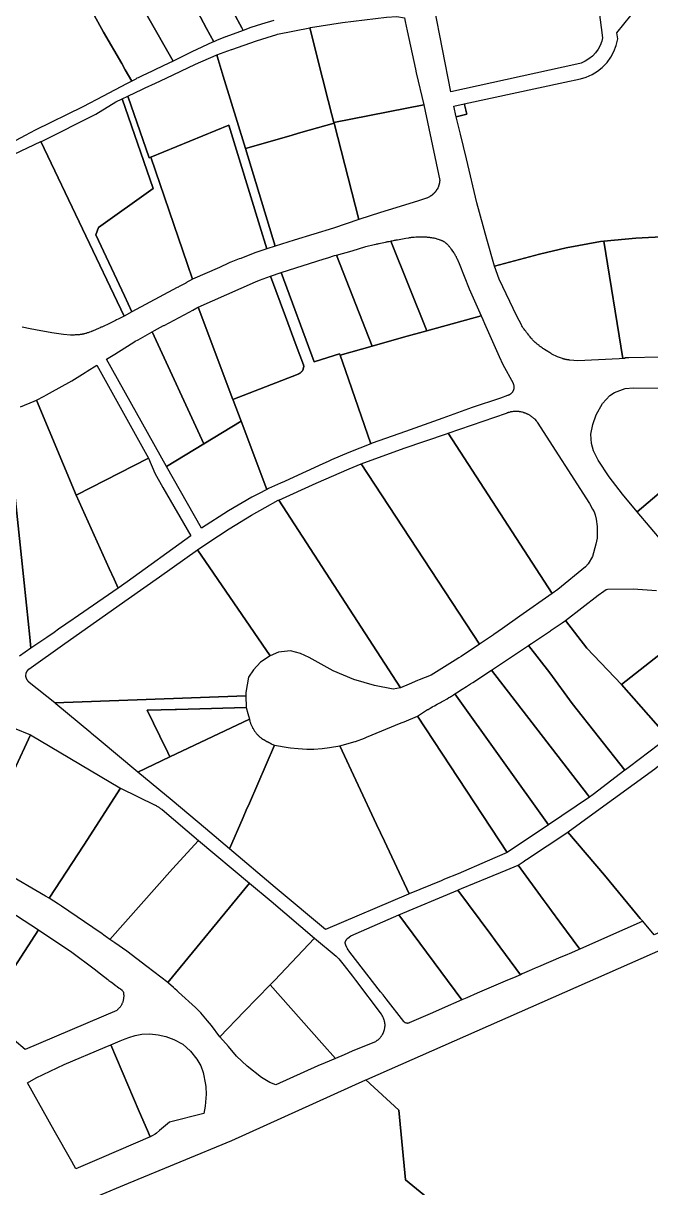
# Model space of a CAD drawing. Header units: metres. Extents: x 3 to 1005126, y 39 to 4383651.
# Drawn here: x 476909.2 to 477119.8, y 4369776 to 4370167.1 of the extents above; entities that cross this region are included whole.
import ezdxf

# ---------------------------------------------------------------- set-up
doc = ezdxf.new("R2010")
doc.units = ezdxf.units.M
doc.header["$MEASUREMENT"] = 0
doc.layers.add('TM_Llucmajor', color=7, linetype='Continuous')

msp = doc.modelspace()

# ---------------------------------------------------------------- linework, layer by layer
at = {"layer": 'TM_Llucmajor', "linetype": 'Continuous', "flags": 128}
for points in [[(477052.72, 4370144.14), (477047.09, 4370172.74), (477044.99, 4370190.88), (477044.85, 4370192.82), (477044.57, 4370200.69), (477096.39, 4370218.89), (477100.88, 4370183.95), (477103.65, 4370162.22), (477103.38, 4370161.12), (477102.86, 4370159.72), (477102.15, 4370158.4), (477101.28, 4370157.19), (477100.33, 4370156.18), (477100.25, 4370156.1), (477099.09, 4370155.16), (477097.81, 4370154.39), (477096.44, 4370153.8), (477095, 4370153.39), (477052.72, 4370144.14)], [(476955.69, 4370194.47), (476948.53, 4370208.77), (476951.91, 4370211.74), (476953.05, 4370212.75), (476955.28, 4370214.77), (476955.51, 4370214.93), (476965.24, 4370197.58), (476965.64, 4370196.84), (476968.52, 4370191.51), (476982.51, 4370165.63), (476983.02, 4370164.69), (476977.18, 4370162.65), (476977.08, 4370162.61), (476974.07, 4370161.37), (476973.1, 4370160.97), (476970.69, 4370165.38), (476966.6, 4370172.97), (476962.55, 4370180.84), (476956.92, 4370192.12), (476956.45, 4370193.06), (476955.69, 4370194.47)], [(476959.45, 4370154.38), (476934.53, 4370198.33), (476940.36, 4370202.44), (476948.05, 4370208.34), (476948.53, 4370208.77), (476955.69, 4370194.47), (476956.45, 4370193.06), (476956.92, 4370192.12), (476962.55, 4370180.84), (476966.6, 4370172.97), (476970.69, 4370165.38), (476973.1, 4370160.97), (476972.63, 4370160.78), (476965.75, 4370157.57), (476959.45, 4370154.38)], [(476945.63, 4370147.74), (476943.4, 4370151.56), (476942.22, 4370153.59), (476936.09, 4370164.11), (476928.61, 4370177.97), (476922.02, 4370189.24), (476924.91, 4370191.18), (476929.43, 4370194.3), (476934.53, 4370198.33), (476959.45, 4370154.38), (476956.13, 4370152.82), (476953.15, 4370151.42), (476950.06, 4370149.97), (476949.74, 4370149.82), (476947.69, 4370148.84), (476947.31, 4370148.66), (476946.89, 4370148.4), (476945.63, 4370147.74)], [(477009.64, 4370148.77), (477005.34, 4370165.65), (477005.6, 4370165.7), (477016.28, 4370167.38), (477031.1, 4370169.2), (477034.52, 4370169.39), (477037.15, 4370168.93), (477037.39, 4370167.78), (477038.06, 4370164.61), (477040.79, 4370151.74), (477041.06, 4370150.47), (477043.6, 4370139.77), (477013.44, 4370133.86), (477012.78, 4370136.44), (477011.56, 4370141.24), (477009.64, 4370148.77)], [(476983.73, 4370125.06), (476976.32, 4370149.36), (476974.61, 4370154.97), (476974.14, 4370156.52), (476977.86, 4370157.89), (476979.03, 4370158.32), (476979.18, 4370158.37), (476987.46, 4370161.27), (476991.03, 4370162.38), (476994.28, 4370163.38), (476994.47, 4370163.44), (477005.34, 4370165.65), (477009.64, 4370148.77), (477011.56, 4370141.24), (477012.78, 4370136.44), (477013.44, 4370133.86), (477013.5, 4370133.63), (477002.34, 4370130.42), (476998.36, 4370129.27), (476983.73, 4370125.06)], [(476951.98, 4370122.16), (476951.39, 4370121.93), (476944.25, 4370142.65), (476949.23, 4370145.02), (476950.11, 4370145.43), (476953.58, 4370147.04), (476957.09, 4370148.67), (476966.94, 4370153.37), (476973.95, 4370156.45), (476974.14, 4370156.52), (476974.61, 4370154.97), (476976.32, 4370149.36), (476983.73, 4370125.06), (476993.73, 4370092.31), (476990.9, 4370091.42), (476988.55, 4370099.04), (476978.2, 4370132.94), (476951.98, 4370122.16)], [(476942.98, 4370068.81), (476915.09, 4370127.41), (476915.45, 4370127.58), (476933.46, 4370136.68), (476940.23, 4370140.73), (476942.33, 4370141.73), (476952.75, 4370111.63), (476934.36, 4370098.58), (476933.5, 4370096.06), (476943.09, 4370075.62), (476945.62, 4370070.22), (476942.98, 4370068.81)], [(476945.62, 4370070.22), (476943.09, 4370075.62), (476933.5, 4370096.06), (476934.36, 4370098.58), (476952.75, 4370111.63), (476942.33, 4370141.73), (476944.25, 4370142.65), (476951.39, 4370121.93), (476951.98, 4370122.16), (476964.3, 4370086.18), (476966.02, 4370081.17), (476963.74, 4370079.95), (476963.77, 4370079.87), (476963.27, 4370079.69), (476961.32, 4370078.65), (476961.35, 4370078.57), (476960.86, 4370078.4), (476945.62, 4370070.22)], [(477013.5, 4370133.63), (477013.44, 4370133.86), (477043.6, 4370139.77), (477048.97, 4370114.32), (477048.94, 4370113.99), (477048.93, 4370113.87), (477048.92, 4370113.76), (477048.9, 4370113.65), (477048.88, 4370113.53), (477048.86, 4370113.42), (477048.83, 4370113.3), (477048.81, 4370113.19), (477048.78, 4370113.07), (477048.75, 4370112.96), (477048.72, 4370112.84), (477048.64, 4370112.62), (477048.6, 4370112.5), (477048.56, 4370112.39), (477048.52, 4370112.27), (477048.42, 4370112.05), (477048.37, 4370111.93), (477048.32, 4370111.82), (477048.08, 4370111.38), (477048.01, 4370111.27), (477047.94, 4370111.17), (477047.87, 4370111.06), (477047.8, 4370110.96), (477047.73, 4370110.85), (477047.65, 4370110.75), (477047.58, 4370110.65), (477047.5, 4370110.55), (477047.41, 4370110.45), (477047.33, 4370110.35), (477047.25, 4370110.26), (477047.16, 4370110.16), (477047.07, 4370110.07), (477046.89, 4370109.89), (477046.79, 4370109.8), (477046.7, 4370109.72), (477046.6, 4370109.63), (477046.5, 4370109.55), (477046.41, 4370109.47), (477046.31, 4370109.39), (477046.2, 4370109.32), (477046.1, 4370109.24), (477046, 4370109.17), (477045.89, 4370109.1), (477045.79, 4370109.03), (477045.68, 4370108.97), (477045.58, 4370108.9), (477045.14, 4370108.66), (477044.59, 4370108.41), (477044.48, 4370108.37), (477041.46, 4370107.43), (477031.64, 4370104.36), (477029.07, 4370103.56), (477021.8, 4370101.29), (477013.5, 4370133.63)], [(477054.53, 4370135.72), (477053.67, 4370139.28), (477057.22, 4370140.13), (477058.08, 4370136.57), (477054.53, 4370135.72)], [(476966.02, 4370081.17), (476964.3, 4370086.18), (476951.98, 4370122.16), (476978.2, 4370132.94), (476988.55, 4370099.04), (476990.9, 4370091.42), (476986.92, 4370090.07), (476982.22, 4370088.2), (476981.68, 4370087.99), (476978.84, 4370086.88), (476978.51, 4370086.75), (476978.07, 4370086.55), (476975.02, 4370085.15), (476966.02, 4370081.17)], [(476993.73, 4370092.31), (476983.73, 4370125.06), (476998.36, 4370129.27), (477002.34, 4370130.42), (477013.5, 4370133.63), (477021.8, 4370101.29), (477013.26, 4370098.39), (477000.12, 4370094.31), (476993.73, 4370092.31)], [(477026.31, 4370058.69), (477014.28, 4370089.29), (477019.53, 4370090.77), (477024.16, 4370092.13), (477026.97, 4370092.81), (477027.1, 4370092.84), (477027.66, 4370092.98), (477027.85, 4370093.02), (477028.22, 4370093.11), (477028.51, 4370093.17), (477028.69, 4370093.21), (477029.07, 4370093.29), (477030.17, 4370093.53), (477030.73, 4370093.65), (477031.1, 4370093.73), (477031.29, 4370093.77), (477031.58, 4370093.83), (477031.85, 4370093.88), (477031.99, 4370093.91), (477032.41, 4370094), (477032.52, 4370094.02), (477044.64, 4370063.85), (477036.85, 4370061.68), (477026.31, 4370058.69)], [(477044.64, 4370063.85), (477032.52, 4370094.02), (477032.62, 4370094.04), (477032.86, 4370094.09), (477033.01, 4370094.12), (477033.49, 4370094.21), (477033.8, 4370094.28), (477034.12, 4370094.34), (477034.33, 4370094.38), (477034.75, 4370094.46), (477037.57, 4370094.96), (477038.65, 4370095.14), (477038.78, 4370095.16), (477038.87, 4370095.17), (477039.04, 4370095.2), (477039.13, 4370095.21), (477039.31, 4370095.23), (477039.48, 4370095.26), (477039.6, 4370095.27), (477039.84, 4370095.29), (477040.19, 4370095.32), (477040.42, 4370095.34), (477040.9, 4370095.37), (477041.25, 4370095.39), (477041.43, 4370095.4), (477041.66, 4370095.41), (477041.78, 4370095.41), (477041.96, 4370095.42), (477042.13, 4370095.43), (477042.22, 4370095.43), (477042.58, 4370095.44), (477042.81, 4370095.44), (477042.97, 4370095.44), (477043.29, 4370095.44), (477043.53, 4370095.43), (477043.68, 4370095.42), (477044, 4370095.41), (477044.48, 4370095.38), (477044.8, 4370095.35), (477045.01, 4370095.33), (477045.43, 4370095.29), (477045.56, 4370095.28), (477045.81, 4370095.25), (477046.06, 4370095.21), (477046.22, 4370095.18), (477046.55, 4370095.12), (477046.8, 4370095.07), (477046.97, 4370095.04), (477047.29, 4370094.96), (477047.46, 4370094.92), (477047.78, 4370094.83), (477048, 4370094.77), (477048.29, 4370094.68), (477048.43, 4370094.64), (477048.76, 4370094.53), (477049.01, 4370094.44), (477049.13, 4370094.4), (477049.31, 4370094.33), (477049.49, 4370094.25), (477049.58, 4370094.22), (477049.76, 4370094.14), (477049.85, 4370094.09), (477049.98, 4370094.03), (477050.15, 4370093.94), (477050.24, 4370093.89), (477050.36, 4370093.82), (477050.55, 4370093.7), (477050.71, 4370093.6), (477050.79, 4370093.54), (477050.91, 4370093.45), (477051.02, 4370093.36), (477051.08, 4370093.31), (477051.19, 4370093.22), (477051.25, 4370093.17), (477051.33, 4370093.09), (477051.41, 4370093.02), (477051.55, 4370092.87), (477051.69, 4370092.72), (477051.79, 4370092.62), (477051.97, 4370092.42), (477052.1, 4370092.26), (477052.18, 4370092.16), (477052.35, 4370091.95), (477052.43, 4370091.84), (477052.59, 4370091.63), (477052.74, 4370091.41), (477052.85, 4370091.26), (477053.05, 4370090.96), (477053.31, 4370090.57), (477053.66, 4370090.06), (477053.84, 4370089.81), (477054, 4370089.55), (477054.09, 4370089.42), (477054.21, 4370089.22), (477054.31, 4370089.04), (477054.36, 4370088.95), (477054.44, 4370088.82), (477054.54, 4370088.61), (477054.64, 4370088.41), (477054.69, 4370088.3), (477055.48, 4370086.5), (477058.87, 4370077.92), (477062.9, 4370068.93), (477044.64, 4370063.85)], [(477110.49, 4370054.54), (477109.24, 4370054.49), (477095.36, 4370053.79), (477092.65, 4370054.03), (477092.47, 4370054.05), (477092.35, 4370054.06), (477092.1, 4370054.09), (477091.86, 4370054.13), (477091.7, 4370054.15), (477091.49, 4370054.19), (477091.38, 4370054.21), (477091.14, 4370054.27), (477091.02, 4370054.29), (477090.78, 4370054.36), (477090.67, 4370054.39), (477090.49, 4370054.44), (477090.32, 4370054.5), (477090.23, 4370054.53), (477088.55, 4370055.13), (477086.64, 4370056.06), (477086.36, 4370056.22), (477086.18, 4370056.33), (477085.81, 4370056.55), (477085.63, 4370056.67), (477085.27, 4370056.9), (477084.19, 4370057.59), (477083.81, 4370057.84), (477083.62, 4370057.96), (477083.34, 4370058.15), (477083.06, 4370058.35), (477082.93, 4370058.45), (477082.65, 4370058.64), (477082.52, 4370058.75), (477082.31, 4370058.9), (477082.04, 4370059.11), (477081.91, 4370059.21), (477081.71, 4370059.37), (477081.42, 4370059.62), (477081.3, 4370059.73), (477081.06, 4370059.94), (477080.82, 4370060.16), (477080.67, 4370060.31), (477080.57, 4370060.41), (477080.37, 4370060.62), (477080.15, 4370060.85), (477080, 4370061.01), (477079.72, 4370061.33), (477079.58, 4370061.49), (477079.31, 4370061.82), (477079.03, 4370062.15), (477078.86, 4370062.38), (477078.5, 4370062.83), (477078.28, 4370063.12), (477078.13, 4370063.31), (477077.83, 4370063.69), (477077.61, 4370063.98), (477077.5, 4370064.13), (477077.28, 4370064.42), (477077.18, 4370064.57), (477077.02, 4370064.79), (477076.89, 4370064.99), (477076.82, 4370065.09), (477076.73, 4370065.24), (477076.59, 4370065.48), (477076.45, 4370065.71), (477076.39, 4370065.83), (477074.82, 4370068.8), (477068.95, 4370081.22), (477067.41, 4370085.58), (477082.49, 4370089.57), (477091.48, 4370091.68), (477102.94, 4370093.86), (477104.09, 4370093.97), (477110.49, 4370054.54)], [(477110.49, 4370054.54), (477104.09, 4370093.97), (477114.78, 4370094.97), (477136.27, 4370096.08), (477135.65, 4370060.33), (477135.62, 4370054.66), (477129.65, 4370054.81), (477126.36, 4370054.9), (477123.77, 4370055.01), (477123.07, 4370055.04), (477112.43, 4370054.75), (477111.07, 4370054.76), (477111.1, 4370054.56), (477110.49, 4370054.54)], [(477015.53, 4370055.64), (477015.34, 4370056.17), (477009.32, 4370054.26), (477006.77, 4370053.45), (476995.73, 4370083.48), (477010.12, 4370088), (477011.41, 4370088.4), (477013.66, 4370089.11), (477014.28, 4370089.29), (477026.31, 4370058.69), (477015.53, 4370055.64)], [(476979.53, 4370040.82), (476967.92, 4370071.77), (476987.15, 4370080.35), (476988.41, 4370080.86), (476992.21, 4370082.26), (476997.17, 4370068.69), (477000.78, 4370058.94), (477003.27, 4370052.45), (477003.28, 4370052.34), (477003.29, 4370052.22), (477003.3, 4370052.11), (477003.3, 4370051.99), (477003.3, 4370051.87), (477003.3, 4370051.75), (477003.28, 4370051.63), (477003.28, 4370051.51), (477003.24, 4370051.39), (477003.22, 4370051.27), (477003.18, 4370051.15), (477003.15, 4370051.03), (477003.1, 4370050.91), (477003.06, 4370050.79), (477002.99, 4370050.68), (477002.93, 4370050.57), (477002.86, 4370050.46), (477002.79, 4370050.35), (477002.72, 4370050.25), (477002.64, 4370050.15), (477002.56, 4370050.06), (477002.47, 4370049.97), (477002.38, 4370049.89), (477002.28, 4370049.81), (477002.18, 4370049.73), (477002.09, 4370049.66), (477001.97, 4370049.6), (477001.88, 4370049.54), (477001.78, 4370049.48), (477001.66, 4370049.43), (477001.56, 4370049.39), (477001.46, 4370049.35), (476979.53, 4370040.82)], [(476982.32, 4370033.46), (476979.6, 4370040.62), (476979.53, 4370040.82), (477001.46, 4370049.35), (477001.56, 4370049.39), (477001.66, 4370049.43), (477001.78, 4370049.48), (477001.88, 4370049.54), (477001.97, 4370049.6), (477002.09, 4370049.66), (477002.18, 4370049.73), (477002.28, 4370049.81), (477002.38, 4370049.89), (477002.47, 4370049.97), (477002.56, 4370050.06), (477002.64, 4370050.15), (477002.72, 4370050.25), (477002.79, 4370050.35), (477002.86, 4370050.46), (477002.93, 4370050.57), (477002.99, 4370050.68), (477003.06, 4370050.79), (477003.1, 4370050.91), (477003.15, 4370051.03), (477003.18, 4370051.15), (477003.22, 4370051.27), (477003.24, 4370051.39), (477003.28, 4370051.51), (477003.28, 4370051.63), (477003.3, 4370051.75), (477003.3, 4370051.87), (477003.3, 4370051.99), (477003.3, 4370052.11), (477003.29, 4370052.22), (477003.28, 4370052.34), (477003.27, 4370052.45), (477000.78, 4370058.94), (476997.17, 4370068.69), (476992.21, 4370082.26), (476995.73, 4370083.48), (477006.77, 4370053.45), (477009.32, 4370054.26), (477015.34, 4370056.17), (477015.53, 4370055.64), (477017.3, 4370050.51), (477025.82, 4370025.91), (477018.42, 4370023.02), (477012.67, 4370020.51), (477011.5, 4370020.01), (477009.72, 4370019.22), (476998.5, 4370014.02), (476996.85, 4370013.28), (476995.54, 4370012.69), (476991.48, 4370010.85), (476990.97, 4370010.59), (476982.32, 4370033.46)], [(476969.78, 4370025.86), (476952.44, 4370063.48), (476953.24, 4370063.92), (476956.28, 4370065.61), (476956.41, 4370065.68), (476964.84, 4370070.16), (476966.07, 4370070.82), (476967.46, 4370071.56), (476967.92, 4370071.77), (476979.53, 4370040.82), (476979.6, 4370040.62), (476982.32, 4370033.46), (476969.78, 4370025.86)], [(477025.82, 4370025.91), (477017.3, 4370050.51), (477015.53, 4370055.64), (477026.31, 4370058.69), (477036.85, 4370061.68), (477044.64, 4370063.85), (477062.9, 4370068.93), (477063.45, 4370067.7), (477064.05, 4370066.3), (477068.89, 4370055.23), (477070.2, 4370052.59), (477073.59, 4370046.22), (477073.65, 4370046.09), (477073.7, 4370045.95), (477073.75, 4370045.82), (477073.78, 4370045.67), (477073.82, 4370045.52), (477073.83, 4370045.45), (477073.84, 4370045.36), (477073.85, 4370045.29), (477073.86, 4370045.21), (477073.87, 4370045.12), (477073.87, 4370045.04), (477073.87, 4370044.97), (477073.87, 4370044.89), (477073.87, 4370044.79), (477073.86, 4370044.71), (477073.85, 4370044.63), (477073.84, 4370044.55), (477073.83, 4370044.46), (477073.81, 4370044.38), (477073.8, 4370044.3), (477073.78, 4370044.22), (477073.75, 4370044.13), (477073.73, 4370044.05), (477073.7, 4370043.97), (477073.67, 4370043.89), (477073.64, 4370043.82), (477073.61, 4370043.74), (477073.57, 4370043.66), (477073.53, 4370043.58), (477073.49, 4370043.5), (477073.45, 4370043.43), (477073.4, 4370043.37), (477073.36, 4370043.29), (477073.31, 4370043.22), (477073.26, 4370043.15), (477073.21, 4370043.08), (477073.15, 4370043.02), (477073.1, 4370042.97), (477073.04, 4370042.9), (477072.98, 4370042.85), (477072.92, 4370042.79), (477072.86, 4370042.72), (477072.8, 4370042.67), (477072.74, 4370042.62), (477072.67, 4370042.58), (477072.61, 4370042.53), (477072.54, 4370042.48), (477072.48, 4370042.45), (477072.41, 4370042.41), (477072.27, 4370042.33), (477072.14, 4370042.26), (477072, 4370042.19), (477071.87, 4370042.14), (477071.73, 4370042.11), (477069.33, 4370041.29), (477059.92, 4370038.06), (477050, 4370034.47), (477037.44, 4370030.08), (477026.25, 4370026.08), (477025.82, 4370025.91)], [(476957.26, 4370018.26), (476937.09, 4370054.36), (476939.85, 4370056.07), (476943.26, 4370058.19), (476946.31, 4370060.09), (476946.77, 4370060.35), (476947.7, 4370060.86), (476952.44, 4370063.48), (476969.78, 4370025.86), (476957.26, 4370018.26)], [(476926.9, 4370008.62), (476926.87, 4370008.69), (476913.64, 4370040.59), (476916.12, 4370041.88), (476916.99, 4370042.36), (476917.95, 4370042.89), (476925.41, 4370047.02), (476929.89, 4370049.86), (476930.65, 4370050.33), (476933.9, 4370052.36), (476951.22, 4370021.03), (476926.9, 4370008.62)], [(477115.31, 4370003.09), (477110.31, 4370009.04), (477105.91, 4370014.82), (477102.21, 4370020.39), (477100.64, 4370023.58), (477099.98, 4370025.97), (477099.71, 4370029.18), (477100.35, 4370032.43), (477101.51, 4370035.59), (477103.59, 4370039.45), (477106.09, 4370042.09), (477107.65, 4370043.15), (477111.28, 4370044.43), (477114, 4370044.67), (477135.64, 4370044.5), (477132.95, 4370018.07), (477115.31, 4370003.09)], [(477086.69, 4369975.61), (477051.76, 4370029.47), (477071.43, 4370036.25), (477071.6, 4370036.33), (477071.75, 4370036.38), (477071.9, 4370036.43), (477072.05, 4370036.49), (477072.37, 4370036.58), (477072.69, 4370036.67), (477072.86, 4370036.71), (477073.37, 4370036.79), (477073.71, 4370036.83), (477073.89, 4370036.86), (477074.06, 4370036.87), (477074.42, 4370036.89), (477074.6, 4370036.89), (477074.78, 4370036.88), (477074.96, 4370036.88), (477075.14, 4370036.86), (477075.32, 4370036.85), (477075.5, 4370036.83), (477075.69, 4370036.81), (477076.05, 4370036.75), (477076.41, 4370036.67), (477076.6, 4370036.62), (477076.96, 4370036.53), (477077.14, 4370036.46), (477077.31, 4370036.42), (477077.49, 4370036.34), (477077.67, 4370036.29), (477077.84, 4370036.2), (477078.01, 4370036.13), (477078.19, 4370036.05), (477078.36, 4370035.97), (477078.52, 4370035.89), (477078.69, 4370035.81), (477078.85, 4370035.71), (477079.02, 4370035.62), (477079.18, 4370035.51), (477079.33, 4370035.42), (477079.49, 4370035.31), (477079.64, 4370035.21), (477079.94, 4370034.99), (477080.08, 4370034.88), (477080.5, 4370034.51), (477080.63, 4370034.39), (477080.76, 4370034.26), (477080.89, 4370034.14), (477081.37, 4370033.62), (477081.48, 4370033.49), (477081.58, 4370033.36), (477081.69, 4370033.21), (477099.23, 4370005.82), (477100.32, 4370004), (477100.83, 4370003.03), (477101.21, 4370002.03), (477101.47, 4370000.57), (477101.79, 4369998.08), (477101.81, 4369997.27), (477101.85, 4369994.24), (477101.39, 4369992.25), (477100.23, 4369988), (477098.79, 4369985.58), (477097.88, 4369984.64), (477088.61, 4369976.97), (477086.69, 4369975.61)], [(476990.97, 4370010.59), (476988.12, 4370009.16), (476985.85, 4370007.94), (476978.02, 4370003.4), (476969, 4369997.57), (476957.26, 4370018.26), (476969.78, 4370025.86), (476982.32, 4370033.46), (476990.97, 4370010.59)], [(477062.32, 4369958.6), (477022.6, 4370019.14), (477036.99, 4370024.42), (477051.29, 4370029.31), (477051.76, 4370029.47), (477086.69, 4369975.61), (477075.9, 4369968.01), (477070, 4369963.85), (477067.15, 4369961.85), (477067, 4369961.74), (477062.32, 4369958.6)], [(476937.97, 4369984.08), (476926.9, 4370008.62), (476951.22, 4370021.03), (476953.29, 4370016.09), (476956, 4370011.18), (476965.4, 4369994.96), (476944.03, 4369979.5), (476940.98, 4369977.4), (476939.62, 4369980.41), (476937.97, 4369984.08)], [(477035.84, 4369943.89), (476994.9, 4370007.03), (477007.47, 4370012.65), (477018.53, 4370017.52), (477022.6, 4370019.14), (477062.32, 4369958.6), (477061.89, 4369958.31), (477058.69, 4369956.17), (477056.14, 4369954.46), (477055.35, 4369953.99), (477054.16, 4369953.29), (477046.14, 4369948.21), (477042.09, 4369946.66), (477041.47, 4369946.38), (477038.75, 4369945.18), (477035.84, 4369943.89)], [(477141.45, 4369972.18), (477115.31, 4370003.09), (477132.95, 4370018.07), (477168.6, 4369999.44), (477141.45, 4369972.18)], [(476992.03, 4369954.69), (476967.66, 4369990.34), (476971.15, 4369992.66), (476978.33, 4369997.35), (476985.81, 4370001.9), (476990.39, 4370004.54), (476994.77, 4370006.97), (476994.9, 4370007.03), (477035.84, 4369943.89), (477033.29, 4369943.55), (477027.06, 4369944.75), (477020.15, 4369946.7), (477013.18, 4369949.67), (477005.15, 4369954.11), (477002.26, 4369955.44), (476998.9, 4369956.35), (476994.81, 4369955.92), (476992.03, 4369954.69)], [(476919.76, 4369938.92), (476911.18, 4369945.76), (476911.12, 4369945.81), (476911.06, 4369945.87), (476911, 4369945.93), (476910.94, 4369945.99), (476910.88, 4369946.05), (476910.83, 4369946.11), (476910.77, 4369946.17), (476910.72, 4369946.24), (476910.67, 4369946.31), (476910.62, 4369946.38), (476910.57, 4369946.45), (476910.52, 4369946.52), (476910.48, 4369946.59), (476910.43, 4369946.66), (476910.39, 4369946.74), (476910.35, 4369946.81), (476910.32, 4369946.89), (476910.28, 4369946.97), (476910.25, 4369947.05), (476910.22, 4369947.12), (476910.19, 4369947.2), (476910.16, 4369947.28), (476910.14, 4369947.36), (476910.11, 4369947.44), (476910.09, 4369947.53), (476910.07, 4369947.61), (476910.06, 4369947.69), (476910.04, 4369947.77), (476910.03, 4369947.85), (476910.02, 4369947.93), (476910.02, 4369948.01), (476910.01, 4369948.09), (476910.13, 4369948.81), (476910.16, 4369948.93), (476910.19, 4369949.04), (476910.24, 4369949.18), (476910.27, 4369949.26), (476910.32, 4369949.35), (476910.37, 4369949.42), (476910.43, 4369949.51), (476910.49, 4369949.58), (476911.06, 4369950.21), (476923.07, 4369958.79), (476944.33, 4369973.82), (476954.85, 4369981.27), (476967.66, 4369990.34), (476992.03, 4369954.69), (476988.84, 4369952.56), (476986.47, 4369949.94), (476984.78, 4369947.48), (476983.85, 4369942.35), (476983.89, 4369941.22), (476950.41, 4369940.03), (476919.76, 4369938.92)], [(477093.43, 4369938.69), (477085.97, 4369948.97), (477078.78, 4369958.16), (477078.92, 4369958.26), (477079.81, 4369958.86), (477086.15, 4369963.12), (477086.36, 4369963.26), (477090.09, 4369965.77), (477090.9, 4369966.32), (477091.17, 4369966.53), (477098.36, 4369957.27), (477110.01, 4369945.02), (477125.72, 4369927.27), (477112.64, 4369917.37), (477111.39, 4369916.43), (477111.14, 4369916.24), (477093.43, 4369938.69)], [(477125.72, 4369927.27), (477110.01, 4369945.02), (477134.54, 4369964.29), (477149.25, 4369945.08), (477125.72, 4369927.27)], [(477099.3, 4369907.24), (477098.58, 4369908.17), (477066.4, 4369949.86), (477078.78, 4369958.16), (477085.97, 4369948.97), (477093.43, 4369938.69), (477111.14, 4369916.24), (477100.49, 4369908.14), (477099.3, 4369907.24)], [(477085.44, 4369897.92), (477054.1, 4369941.93), (477054.6, 4369942.25), (477056.5, 4369943.47), (477057.92, 4369944.38), (477059.34, 4369945.3), (477060.05, 4369945.76), (477066.4, 4369949.86), (477098.58, 4369908.17), (477099.3, 4369907.24), (477085.44, 4369897.92)], [(476947.6, 4369915.61), (476934.62, 4369926.46), (476932.07, 4369928.6), (476931.84, 4369928.79), (476920.14, 4369938.6), (476919.76, 4369938.92), (476950.41, 4369940.03), (476983.89, 4369941.22), (476984, 4369937.35), (476964.54, 4369936.8), (476960.55, 4369936.68), (476960.16, 4369936.67), (476950.71, 4369936.44), (476954.97, 4369927.7), (476957.66, 4369922.2), (476958.39, 4369920.72), (476947.6, 4369915.61)], [(477071.59, 4369888.59), (477041.47, 4369934.48), (477044.92, 4369936.62), (477045.09, 4369936.72), (477045.43, 4369936.93), (477045.78, 4369937.13), (477046.01, 4369937.27), (477046.47, 4369937.53), (477046.7, 4369937.66), (477047.17, 4369937.92), (477048.11, 4369938.43), (477048.57, 4369938.68), (477049.04, 4369938.94), (477049.27, 4369939.07), (477049.62, 4369939.27), (477050.22, 4369939.61), (477051.42, 4369940.3), (477052.02, 4369940.65), (477052.32, 4369940.83), (477052.72, 4369941.06), (477052.92, 4369941.18), (477053.21, 4369941.36), (477053.65, 4369941.64), (477054.1, 4369941.93), (477085.44, 4369897.92), (477071.59, 4369888.59)], [(476893.08, 4369887.71), (476890.49, 4369889.02), (476884.78, 4369891.8), (476881.29, 4369893.48), (476876.32, 4369895.7), (476875.06, 4369896.15), (476871.01, 4369897.56), (476866.63, 4369899.05), (476861.54, 4369900.2), (476877.91, 4369938.9), (476878.06, 4369938.88), (476884.73, 4369937.29), (476890.11, 4369936.07), (476895.87, 4369934.32), (476904.26, 4369931.19), (476906.15, 4369930.4), (476911.57, 4369928.14), (476906.15, 4369916.29), (476898.59, 4369899.76), (476894.68, 4369891.2), (476893.08, 4369887.71)], [(476954.97, 4369927.7), (476950.71, 4369936.44), (476960.16, 4369936.67), (476960.55, 4369936.68), (476964.54, 4369936.8), (476984, 4369937.35), (476984.57, 4369935.31), (476985.08, 4369933.39), (476958.39, 4369920.72), (476957.66, 4369922.2), (476954.97, 4369927.7)], [(476978.38, 4369889.85), (476970.32, 4369896.75), (476959.09, 4369906.11), (476947.6, 4369915.61), (476958.39, 4369920.72), (476985.08, 4369933.39), (476985.13, 4369933.16), (476985.19, 4369932.92), (476985.25, 4369932.69), (476985.32, 4369932.46), (476985.39, 4369932.23), (476985.47, 4369932), (476985.56, 4369931.77), (476985.65, 4369931.55), (476985.74, 4369931.32), (476985.84, 4369931.1), (476985.95, 4369930.88), (476986.06, 4369930.66), (476986.17, 4369930.44), (476986.29, 4369930.23), (476986.42, 4369930.01), (476986.55, 4369929.8), (476986.68, 4369929.6), (476986.82, 4369929.4), (476986.96, 4369929.2), (476987.11, 4369929), (476987.26, 4369928.81), (476987.42, 4369928.62), (476987.58, 4369928.43), (476987.74, 4369928.25), (476987.91, 4369928.07), (476988.08, 4369927.9), (476988.25, 4369927.73), (476988.43, 4369927.57), (476988.61, 4369927.41), (476988.8, 4369927.25), (476988.98, 4369927.1), (476989.17, 4369926.95), (476989.28, 4369926.88), (476989.39, 4369926.82), (476989.51, 4369926.75), (476989.63, 4369926.68), (476989.75, 4369926.61), (476989.87, 4369926.54), (476989.99, 4369926.47), (476990.12, 4369926.4), (476990.24, 4369926.33), (476990.37, 4369926.25), (476990.49, 4369926.18), (476990.62, 4369926.11), (476990.75, 4369926.04), (476990.87, 4369925.97), (476991, 4369925.9), (476991.12, 4369925.84), (476991.24, 4369925.77), (476991.36, 4369925.71), (476991.48, 4369925.64), (476991.59, 4369925.58), (476991.7, 4369925.53), (476991.81, 4369925.47), (476991.91, 4369925.42), (476992.01, 4369925.37), (476992.1, 4369925.32), (476992.19, 4369925.27), (476992.28, 4369925.23), (476992.36, 4369925.19), (476992.44, 4369925.15), (476992.51, 4369925.12), (476992.64, 4369925.06), (476993.48, 4369924.69), (476985.06, 4369905.25), (476984.03, 4369902.87), (476982.98, 4369900.44), (476978.38, 4369889.85)], [(477027.78, 4369898.08), (477015.41, 4369924.5), (477020.63, 4369925.93), (477020.71, 4369925.96), (477023.72, 4369927.08), (477024.43, 4369927.34), (477036.03, 4369932.14), (477037.04, 4369932.57), (477041.47, 4369934.48), (477071.59, 4369888.59), (477064.93, 4369885.77), (477055.16, 4369881.48), (477050.61, 4369879.63), (477049.42, 4369879.15), (477038.69, 4369874.78), (477030.43, 4369892.42), (477027.78, 4369898.08)], [(476906.15, 4369880.11), (476893.08, 4369887.71), (476894.68, 4369891.2), (476898.59, 4369899.76), (476906.15, 4369916.29), (476911.57, 4369928.14), (476941.55, 4369910.35), (476941.83, 4369910.22), (476929.48, 4369891.07), (476917.9, 4369873.28), (476916.62, 4369874.02), (476913.4, 4369875.89), (476906.15, 4369880.11)], [(477038.69, 4369874.78), (477038.44, 4369874.68), (477010.62, 4369862.72), (476994.41, 4369876.33), (476993.78, 4369876.86), (476978.38, 4369889.85), (476982.98, 4369900.44), (476984.03, 4369902.87), (476985.06, 4369905.25), (476993.48, 4369924.69), (476998.11, 4369923.88), (476998.86, 4369923.82), (477001.42, 4369923.6), (477004.36, 4369923.35), (477006.72, 4369923.33), (477009.56, 4369923.58), (477012.01, 4369923.96), (477015.41, 4369924.5), (477027.78, 4369898.08), (477030.43, 4369892.42), (477038.69, 4369874.78)], [(477117.15, 4369865.57), (477116.27, 4369866.52), (477115.28, 4369867.72), (477104.28, 4369880.97), (477091.98, 4369895.43), (477092.12, 4369895.53), (477100.4, 4369901.66), (477121.22, 4369916.77), (477122.46, 4369917.74), (477128.43, 4369912.47), (477153.07, 4369889.27), (477147.76, 4369881.52), (477145.68, 4369878.41), (477143.84, 4369876.34), (477143.71, 4369876.16), (477138.84, 4369871.44), (477135.63, 4369868.79), (477130.8, 4369865.46), (477128.7, 4369864.43), (477120.97, 4369860.98), (477117.15, 4369865.57)], [(476938.27, 4369859.42), (476936.93, 4369860.35), (476936.64, 4369860.56), (476935.16, 4369861.6), (476934.98, 4369861.72), (476922.04, 4369870.59), (476920.93, 4369871.31), (476917.9, 4369873.28), (476929.48, 4369891.07), (476941.83, 4369910.22), (476953.43, 4369904.57), (476953.59, 4369904.49), (476953.74, 4369904.4), (476953.9, 4369904.32), (476954.04, 4369904.23), (476954.21, 4369904.14), (476954.35, 4369904.05), (476954.49, 4369903.95), (476954.65, 4369903.85), (476954.79, 4369903.76), (476954.93, 4369903.66), (476955.09, 4369903.56), (476955.22, 4369903.45), (476955.36, 4369903.35), (476955.51, 4369903.24), (476955.65, 4369903.14), (476955.78, 4369903.03), (476967.93, 4369892.72), (476959.31, 4369883.18), (476938.27, 4369859.42)], [(476957.72, 4369844.96), (476950.67, 4369850.35), (476943.9, 4369855.46), (476939.85, 4369858.3), (476938.27, 4369859.42), (476959.31, 4369883.18), (476967.93, 4369892.72), (476985.07, 4369878.35), (476957.72, 4369844.96)], [(477086.5, 4369869.01), (477085.02, 4369871.02), (477083.69, 4369872.85), (477075.26, 4369884.37), (477076.98, 4369885.5), (477077.93, 4369886.14), (477078.13, 4369886.27), (477091.98, 4369895.43), (477104.28, 4369880.97), (477115.28, 4369867.72), (477116.27, 4369866.52), (477117.15, 4369865.57), (477112.86, 4369863.68), (477109.3, 4369862.12), (477096.01, 4369856.13), (477089.25, 4369865.24), (477086.5, 4369869.01)], [(477076.06, 4369847.6), (477067.56, 4369859.07), (477066.1, 4369861.04), (477055.03, 4369875.98), (477055.5, 4369876.18), (477056.26, 4369876.5), (477064.98, 4369880.11), (477071.23, 4369882.7), (477075.26, 4369884.37), (477083.69, 4369872.85), (477085.02, 4369871.02), (477086.5, 4369869.01), (477089.25, 4369865.24), (477096.01, 4369856.13), (477095.45, 4369855.92), (477093.21, 4369854.95), (477091.08, 4369854.06), (477089.67, 4369853.47), (477082.09, 4369850.22), (477081.03, 4369849.76), (477078.97, 4369848.86), (477076.61, 4369847.84), (477076.06, 4369847.6)], [(476885.52, 4369839.45), (476871.08, 4369847.16), (476885.14, 4369880.29), (476900.79, 4369871.25), (476906.15, 4369867.94), (476906.89, 4369867.48), (476914.23, 4369862.66), (476906.15, 4369849.97), (476895.53, 4369833.31), (476889.53, 4369837.06), (476885.52, 4369839.45)], [(476972.35, 4369830.51), (476971.04, 4369832.11), (476968.75, 4369834.78), (476967, 4369836.63), (476961.27, 4369841.78), (476960.8, 4369842.2), (476960.09, 4369842.84), (476959.56, 4369843.31), (476957.91, 4369844.8), (476957.72, 4369844.96), (476985.07, 4369878.35), (476992.33, 4369872.26), (477006.89, 4369859.88), (477006.98, 4369859.81), (476993.46, 4369845.64), (476992.08, 4369844.23), (476983.3, 4369835.22), (476975.11, 4369826.76), (476972.35, 4369830.51)], [(477056.36, 4369839.12), (477035.2, 4369867.65), (477055.03, 4369875.98), (477066.1, 4369861.04), (477067.56, 4369859.07), (477076.06, 4369847.6), (477074.51, 4369846.93), (477070.98, 4369845.41), (477061.57, 4369841.36), (477058.09, 4369839.86), (477056.44, 4369839.15), (477056.36, 4369839.12)], [(477056.36, 4369839.12), (477049.76, 4369836.22), (477046.57, 4369834.83), (477038.76, 4369831.41), (477038.65, 4369831.36), (477038.54, 4369831.32), (477038.42, 4369831.29), (477038.35, 4369831.27), (477038.23, 4369831.26), (477038.1, 4369831.25), (477038.03, 4369831.26), (477037.9, 4369831.27), (477037.77, 4369831.29), (477037.7, 4369831.31), (477037.52, 4369831.38), (477037.4, 4369831.44), (477037.29, 4369831.51), (477037.19, 4369831.58), (477037.1, 4369831.67), (477037.01, 4369831.76), (477036.94, 4369831.85), (477030.99, 4369839.49), (477029.95, 4369840.83), (477029.12, 4369841.89), (477018.74, 4369855.19), (477018.04, 4369856.33), (477018, 4369856.4), (477017.92, 4369856.54), (477017.84, 4369856.69), (477017.74, 4369856.88), (477017.69, 4369856.98), (477017.62, 4369857.12), (477017.58, 4369857.2), (477017.53, 4369857.31), (477017.48, 4369857.41), (477017.42, 4369857.54), (477017.4, 4369857.61), (477017.34, 4369857.76), (477017.29, 4369857.91), (477017.26, 4369858.03), (477017.25, 4369858.1), (477017.24, 4369858.18), (477017.24, 4369858.34), (477017.26, 4369858.47), (477017.3, 4369858.63), (477017.33, 4369858.74), (477017.37, 4369858.85), (477017.42, 4369858.96), (477017.47, 4369859.05), (477017.54, 4369859.18), (477017.58, 4369859.24), (477017.64, 4369859.34), (477017.72, 4369859.47), (477017.82, 4369859.6), (477017.87, 4369859.66), (477017.97, 4369859.78), (477018.03, 4369859.83), (477018.12, 4369859.91), (477019.08, 4369860.7), (477035.2, 4369867.65), (477056.36, 4369839.12)], [(477014.03, 4369819.47), (477009.43, 4369824.59), (476992.08, 4369844.23), (476993.46, 4369845.64), (477006.98, 4369859.81), (477014.19, 4369853.83), (477015.06, 4369852.97), (477016.92, 4369850.67), (477019.65, 4369847.07), (477020.66, 4369845.74), (477029.29, 4369834.34), (477029.37, 4369834.22), (477029.46, 4369834.1), (477029.54, 4369833.97), (477029.62, 4369833.84), (477029.69, 4369833.71), (477029.77, 4369833.58), (477029.84, 4369833.44), (477029.91, 4369833.3), (477029.97, 4369833.15), (477030.03, 4369833.01), (477030.09, 4369832.86), (477030.15, 4369832.71), (477030.2, 4369832.55), (477030.25, 4369832.39), (477030.29, 4369832.23), (477030.33, 4369832.07), (477030.37, 4369831.91), (477030.4, 4369831.75), (477030.43, 4369831.58), (477030.45, 4369831.41), (477030.47, 4369831.24), (477030.49, 4369831.07), (477030.5, 4369830.9), (477030.5, 4369830.73), (477030.5, 4369830.55), (477030.5, 4369830.38), (477030.49, 4369830.21), (477030.48, 4369830.03), (477030.46, 4369829.86), (477030.43, 4369829.68), (477030.41, 4369829.51), (477030.37, 4369829.34), (477030.34, 4369829.17), (477030.29, 4369829), (477030.25, 4369828.83), (477030.19, 4369828.66), (477030.14, 4369828.49), (477030.08, 4369828.33), (477030.01, 4369828.17), (477029.95, 4369828.01), (477029.87, 4369827.85), (477029.8, 4369827.69), (477029.72, 4369827.54), (477029.63, 4369827.39), (477029.54, 4369827.24), (477029.45, 4369827.1), (477029.36, 4369826.96), (477029.26, 4369826.82), (477029.16, 4369826.69), (477029.06, 4369826.56), (477028.95, 4369826.43), (477028.84, 4369826.3), (477028.73, 4369826.18), (477028.62, 4369826.07), (477028.5, 4369825.95), (477028.38, 4369825.84), (477028.27, 4369825.74), (477028.14, 4369825.63), (477028.02, 4369825.54), (477027.9, 4369825.44), (477027.78, 4369825.35), (477027.65, 4369825.26), (477027.53, 4369825.18), (477027.4, 4369825.1), (477020.97, 4369822.44), (477019.58, 4369821.86), (477016.94, 4369820.73), (477014.03, 4369819.47)], [(477014.03, 4369819.47), (477010.51, 4369817.97), (477008.08, 4369816.93), (476994, 4369810.62), (476991.95, 4369811.39), (476989.08, 4369813.08), (476984.27, 4369816.85), (476980.69, 4369820.22), (476978.02, 4369823.46), (476975.11, 4369826.76), (476983.3, 4369835.22), (476992.08, 4369844.23), (477009.43, 4369824.59), (477014.03, 4369819.47)], [(476950.82, 4369795.28), (476948.07, 4369801.7), (476938.5, 4369824.01), (476941.65, 4369825.34), (476943.34, 4369826), (476944.64, 4369826.51), (476946.73, 4369827.21), (476948.96, 4369827.62), (476951.6, 4369827.68), (476954.41, 4369827.42), (476957.05, 4369826.84), (476959.75, 4369825.84), (476962.72, 4369824.23), (476965.28, 4369821.87), (476967.38, 4369819.26), (476968.82, 4369816.97), (476969.54, 4369814.74), (476970.36, 4369810.71), (476970.49, 4369809.89), (476970.51, 4369807.45), (476970.24, 4369803.39), (476969.77, 4369801.02), (476958.22, 4369798.09), (476954.94, 4369795.28), (476953.89, 4369794.38), (476953.38, 4369794.06), (476952.21, 4369793.35), (476951.9, 4369793.16), (476951.76, 4369793.1), (476950.82, 4369795.28)], [(476919.56, 4369795.28), (476910.59, 4369811.24), (476913.48, 4369812.93), (476922.93, 4369817.47), (476936.64, 4369823.21), (476938.5, 4369824.01), (476948.07, 4369801.7), (476950.82, 4369795.28), (476951.76, 4369793.1), (476935.39, 4369786.11), (476926.78, 4369782.42), (476925.45, 4369784.8), (476919.56, 4369795.28)]]:
    msp.add_lwpolyline(points, close=True, dxfattribs=at)
for points in [[(476993.23, 4370168.08), (476989.17, 4370166.89), (476985.56, 4370165.74), (476983.02, 4370164.69), (476982.51, 4370165.63), (476968.52, 4370191.51)], [(476928.61, 4370177.97), (476936.09, 4370164.11), (476942.22, 4370153.59), (476943.4, 4370151.56), (476945.63, 4370147.74), (476943.85, 4370146.82), (476935.99, 4370142.62), (476929.19, 4370139.12), (476913.15, 4370131.21), (476909.77, 4370129.46), (476906.6, 4370127.82), (476906.15, 4370127.59), (476906.15, 4370127.59), (476904.72, 4370126.85), (476891.71, 4370148.36), (476880.71, 4370166.15), (476887.38, 4370168.64)], [(477136.27, 4370096.08), (477114.78, 4370094.97), (477104.09, 4370093.97), (477102.94, 4370093.86), (477091.48, 4370091.68), (477082.49, 4370089.57), (477067.41, 4370085.58), (477064.78, 4370094.65), (477061.47, 4370106.84), (477057.94, 4370121.6), (477055.91, 4370129.89), (477054.53, 4370135.72), (477058.08, 4370136.57), (477057.25, 4370140.01), (477057.25, 4370140.01), (477057.22, 4370140.13), (477090.96, 4370147.38), (477096.21, 4370148.54), (477098.12, 4370149.08), (477100.11, 4370149.94), (477101.96, 4370151.06), (477103.52, 4370152.32), (477103.86, 4370152.63), (477105.14, 4370154), (477106.4, 4370155.74), (477107.42, 4370157.65), (477108.17, 4370159.64), (477108.73, 4370161.94), (477108.47, 4370163.92), (477113.11, 4370169.72)], [(477067.61, 4369754.07), (477037.45, 4369778.64), (477035.21, 4369802.09), (477024.2, 4369812.29), (477024.54, 4369812.44), (477238.14, 4369906.65), (477272.81, 4369920.11), (477317.37, 4369937.55), (477325.89, 4369940.88), (477347.58, 4369950.76), (477384.7, 4369967.68), (477386.66, 4369968.58), (477464.94, 4370004.31), (477467.64, 4370005.54), (477479.55, 4370014.88), (477505.25, 4370035.06), (477588.97, 4370141.45), (477607.38, 4370164.74), (477607.8, 4370164.68), (477613.89, 4370163.78), (477622.88, 4370162.47), (477734.39, 4370146.2), (477783.97, 4370138.73), (477855.46, 4370126.49)], [(476906.15, 4370123.22), (476915.09, 4370127.41), (476942.98, 4370068.81), (476940.97, 4370067.77), (476940.44, 4370067.5), (476940.09, 4370067.33), (476939.39, 4370066.98), (476939.03, 4370066.8), (476937.61, 4370066.12), (476936.19, 4370065.45), (476935.77, 4370065.25), (476935.49, 4370065.12), (476935.3, 4370065.04), (476934.92, 4370064.87), (476934.36, 4370064.62), (476932.65, 4370063.9), (476932.36, 4370063.78), (476932.17, 4370063.7), (476932.05, 4370063.65), (476931.79, 4370063.55), (476931.41, 4370063.4), (476930.9, 4370063.22), (476930.64, 4370063.13), (476930.38, 4370063.05), (476930.25, 4370063), (476930.06, 4370062.95), (476929.76, 4370062.86), (476929.67, 4370062.84), (476929.5, 4370062.79), (476929.32, 4370062.75), (476929.2, 4370062.73), (476928.96, 4370062.68), (476928.79, 4370062.65), (476928.67, 4370062.63), (476928.43, 4370062.6), (476928.31, 4370062.58), (476928.07, 4370062.56), (476927.75, 4370062.53), (476927.59, 4370062.52), (476927.35, 4370062.5), (476927.18, 4370062.49), (476927.06, 4370062.48), (476926.83, 4370062.47), (476926.59, 4370062.46), (476926.28, 4370062.44), (476926.13, 4370062.44), (476925.78, 4370062.43), (476925.43, 4370062.43), (476925.25, 4370062.44), (476925.08, 4370062.44), (476924.99, 4370062.45), (476922.66, 4370062.6), (476918.76, 4370063.2), (476913.29, 4370064.2), (476911.46, 4370064.57), (476908.76, 4370065.11)], [(476908.27, 4370038.33), (476912.84, 4370040.18), (476913.64, 4370040.59), (476926.87, 4370008.69), (476926.9, 4370008.62), (476937.97, 4369984.08), (476939.62, 4369980.41), (476940.98, 4369977.4), (476930.97, 4369970.48), (476926.29, 4369967.25), (476925.94, 4369967.01), (476921.03, 4369963.64), (476919.48, 4369962.58), (476917.02, 4369960.88), (476911.68, 4369957.22), (476911.3, 4369960.96), (476910.19, 4369971.74), (476909.22, 4369981.31), (476906.15, 4370011.16)], [(476906.15, 4370011.16), (476909.22, 4369981.31), (476910.19, 4369971.74), (476911.3, 4369960.96), (476911.68, 4369957.22), (476907.89, 4369954.62)], [(477134.54, 4369964.29), (477110.01, 4369945.02), (477110.01, 4369945.02), (477098.36, 4369957.27), (477091.17, 4369966.53), (477102.16, 4369975.07), (477104.06, 4369976.37), (477104.86, 4369976.93), (477105.32, 4369977.09), (477113.94, 4369977.17), (477121.75, 4369976.67)], [(476906.15, 4369849.97), (476914.23, 4369862.66), (476925.51, 4369855.19), (476933, 4369849.52), (476935.03, 4369847.94), (476937.56, 4369845.96), (476937.91, 4369845.7), (476938.6, 4369845.18), (476939.08, 4369844.83), (476940, 4369844.13), (476940.7, 4369843.61), (476941.4, 4369843.08), (476941.74, 4369842.82), (476942.38, 4369842.35), (476942.49, 4369842.22), (476942.67, 4369841.96), (476942.77, 4369841.66), (476942.79, 4369841.38), (476942.83, 4369841.19), (476942.84, 4369840.99), (476942.86, 4369840.79), (476942.86, 4369840.6), (476942.88, 4369840.39), (476942.86, 4369840.19), (476942.85, 4369839.99), (476942.84, 4369839.79), (476942.82, 4369839.58), (476942.78, 4369839.38), (476942.74, 4369839.18), (476942.7, 4369838.97), (476942.65, 4369838.77), (476942.59, 4369838.57), (476942.53, 4369838.38), (476942.45, 4369838.18), (476942.36, 4369837.99), (476942.28, 4369837.8), (476942.2, 4369837.61), (476942.09, 4369837.43), (476941.98, 4369837.25), (476941.88, 4369837.07), (476941.77, 4369836.9), (476941.65, 4369836.74), (476941.52, 4369836.58), (476941.39, 4369836.42), (476941.26, 4369836.27), (476941.11, 4369836.12), (476940.97, 4369835.98), (476940.83, 4369835.85), (476940.67, 4369835.72), (476940.53, 4369835.6), (476909.83, 4369822.5), (476906.15, 4369825.57)], [(476934.34, 4369773.34), (476944.5, 4369777.54), (476979.13, 4369791.87), (477024.2, 4369812.29), (477035.21, 4369802.09), (477037.45, 4369778.64), (477067.61, 4369754.07)]]:
    msp.add_lwpolyline(points, dxfattribs=at)

doc.saveas('drawing.dxf')
